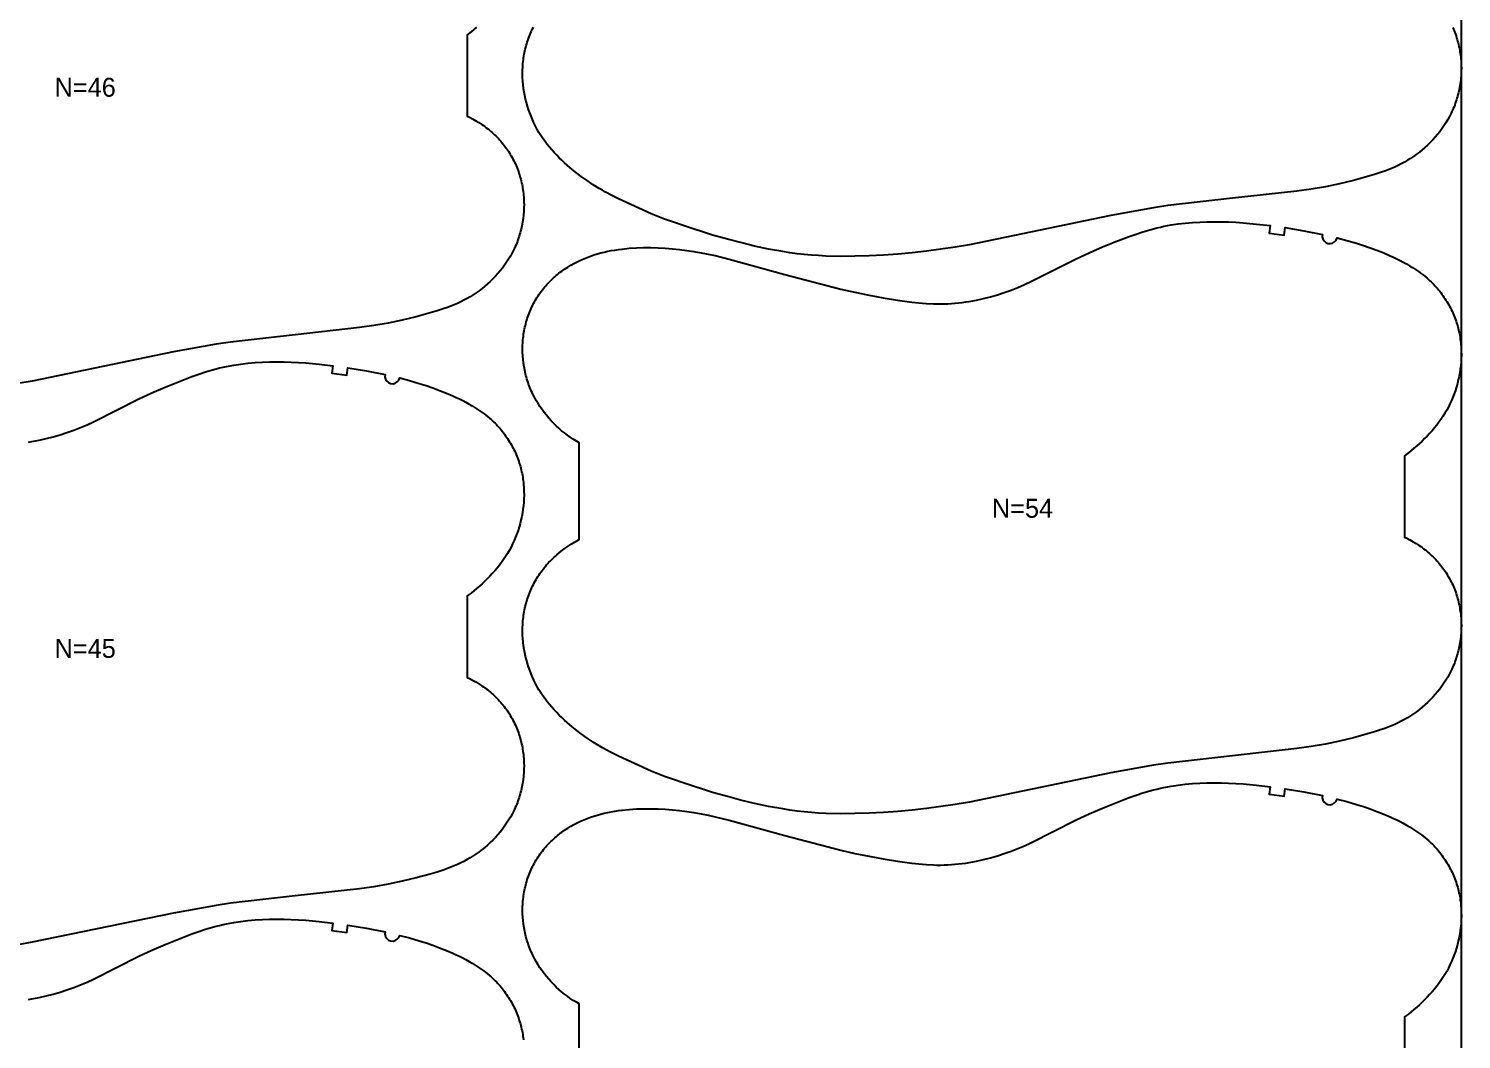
# Model space of a CAD drawing. Header units: inches. Extents: x 0 to 1972, y 0 to 1090.
# Drawn here: x 1593.2 to 1972, y 277.7 to 544.8 of the extents above; entities that cross this region are included whole.
import ezdxf

# ---------------------------------------------------------------- set-up
doc = ezdxf.new("R2010")
doc.units = ezdxf.units.IN

msp = doc.modelspace()

# ---------------------------------------------------------------- linework, layer by layer
at = {"layer": '1'}
for points in [[(0.5, 0), (1971.9894, 0), (1971.9894, 1089.551), (0.5, 1089.551), (0.5, 0)], [(1935.2463, 490.4196), (1935.203, 489.7986), (1935.3529, 489.1943), (1935.6812, 488.6654), (1936.1563, 488.2631), (1936.7321, 488.0263), (1937.3528, 487.9781), (1937.9583, 488.1231), (1938.4898, 488.4472), (1938.8959, 488.9191), (1939.1372, 489.493), (1941.707, 488.8065), (1944.261, 488.0617), (1946.0823, 487.4897), (1947.8914, 486.8806), (1949.6848, 486.2285), (1951.459, 485.5271), (1953.2105, 484.7707), (1954.0764, 484.3703), (1954.9349, 483.9545), (1955.7856, 483.5226), (1956.6279, 483.0742), (1957.4612, 482.6086), (1958.2849, 482.1253), (1959.0984, 481.6238), (1959.8998, 481.1029), (1960.6872, 480.5618), (1961.4588, 479.9995), (1962.2125, 479.4148), (1962.9466, 478.8067), (1963.3056, 478.4936), (1963.6589, 478.1743), (1964.0064, 477.8487), (1964.3477, 477.5165), (1964.6827, 477.1778), (1965.0112, 476.8327), (1965.3332, 476.4813), (1965.6485, 476.1238), (1965.9571, 475.7602), (1966.2589, 475.3909), (1966.5539, 475.0159), (1966.8419, 474.6354), (1967.1228, 474.2496), (1967.3966, 473.8586), (1967.6632, 473.4625), (1967.9225, 473.0616), (1968.1745, 472.656), (1968.4189, 472.2458), (1968.6559, 471.8312), (1968.8852, 471.4123), (1969.1067, 470.9894), (1969.3206, 470.5625), (1969.5265, 470.1319), (1969.7246, 469.6976), (1969.9148, 469.2598), (1970.0969, 468.8186), (1970.2709, 468.3743), (1970.4368, 467.9269), (1970.5945, 467.4766), (1970.744, 467.0235), (1970.8851, 466.5679), (1971.0178, 466.1097), (1971.1421, 465.6493), (1971.2579, 465.1867), (1971.3651, 464.7221), (1971.4637, 464.2556), (1971.5537, 463.7874), (1971.635, 463.3176), (1971.7077, 462.8464), (1971.772, 462.3739), (1971.8279, 461.9003), (1971.8754, 461.4257), (1971.9458, 460.4742), (1971.9836, 459.5206), (1971.9894, 458.5661), (1971.9638, 457.6118), (1971.9074, 456.659), (1971.8206, 455.7088), (1971.704, 454.7619), (1971.5579, 453.8192), (1971.3829, 452.8814), (1971.1792, 451.9491), (1970.9475, 451.0233), (1970.688, 450.1045), (1970.4012, 449.1936), (1970.0875, 448.2914), (1969.747, 447.399), (1969.3795, 446.5174), (1968.9851, 445.6479), (1968.5637, 444.7917), (1968.1153, 443.9498), (1967.6398, 443.1235), (1967.1372, 442.314), (1966.6078, 441.522), (1966.0529, 440.7476), (1965.4743, 439.9902), (1964.8734, 439.2496), (1964.2521, 438.5252), (1963.6119, 437.8169), (1962.9545, 437.1241), (1962.2816, 436.4465), (1961.5947, 435.7837), (1960.8947, 435.1351), (1960.1822, 434.5004), (1959.4581, 433.8789), (1957.9778, 432.6738), (1956.9894, 431.9199), (1956.9894, 410.3755), (1957.5608, 410.1017), (1958.4074, 409.6618), (1959.2394, 409.1941), (1960.0554, 408.6986), (1960.854, 408.1756), (1961.2463, 407.9039), (1961.6339, 407.6254), (1962.0164, 407.3401), (1962.3937, 407.048), (1962.7656, 406.7493), (1963.132, 406.4439), (1963.4928, 406.1318), (1963.8476, 405.8131), (1964.1964, 405.4879), (1964.539, 405.156), (1964.8752, 404.8176), (1965.2049, 404.4728), (1965.528, 404.1218), (1965.8444, 403.7646), (1966.1539, 403.4015), (1966.4564, 403.0325), (1966.7518, 402.6577), (1967.04, 402.2774), (1967.3209, 401.8917), (1967.5943, 401.5007), (1967.8601, 401.1045), (1968.1183, 400.7032), (1968.3686, 400.2971), (1968.611, 399.8862), (1968.8454, 399.4708), (1969.0716, 399.0508), (1969.2895, 398.6265), (1969.4991, 398.1981), (1969.7004, 397.7657), (1969.8933, 397.3294), (1970.0778, 396.8895), (1970.254, 396.4462), (1970.4217, 395.9996), (1970.581, 395.5498), (1970.7318, 395.0972), (1970.8742, 394.6417), (1971.008, 394.1837), (1971.1333, 393.7232), (1971.2501, 393.2606), (1971.3583, 392.7958), (1971.458, 392.3292), (1971.549, 391.8608), (1971.6314, 391.3909), (1971.7051, 390.9197), (1971.7704, 390.4471), (1971.827, 389.9735), (1971.8752, 389.4989), (1971.9149, 389.0235), (1971.9461, 388.5475), (1971.9689, 388.0709), (1971.9834, 387.594), (1971.9894, 387.1169), (1971.9766, 386.1625), (1971.9307, 385.209), (1971.8519, 384.2576), (1971.7406, 383.3094), (1971.5966, 382.3656), (1971.4202, 381.4276), (1971.2113, 380.4963), (1971.0947, 380.0337), (1970.9699, 379.5732), (1970.8371, 379.1151), (1970.6962, 378.6594), (1970.5472, 378.2064), (1970.3902, 377.7562), (1970.225, 377.3089), (1970.0518, 376.8647), (1969.8706, 376.4237), (1969.6814, 375.9861), (1969.4844, 375.5518), (1969.2797, 375.1212), (1968.8477, 374.2707), (1968.3864, 373.4355), (1967.8969, 372.6162), (1967.3801, 371.8136), (1966.8369, 371.0285), (1966.2685, 370.2615), (1965.6758, 369.5135), (1965.0594, 368.7849), (1964.4203, 368.0764), (1963.759, 367.3885), (1963.0764, 366.7219), (1962.3731, 366.077), (1961.6499, 365.4544), (1960.9076, 364.8547), (1960.1468, 364.2785), (1959.3686, 363.7259), (1958.5739, 363.1972), (1957.7636, 362.6927), (1956.9386, 362.2126), (1956.1001, 361.7571), (1955.2488, 361.3264), (1954.3858, 360.9208), (1953.5121, 360.5401), (1952.6287, 360.1824), (1951.7368, 359.8454), (1950.8376, 359.5269), (1949.0218, 358.9359), (1947.1906, 358.3912), (1943.5059, 357.3912), (1939.7956, 356.4998), (1936.0597, 355.7166), (1932.301, 355.0516), (1928.5237, 354.5078), (1911.4483, 352.6496), (1894.382, 350.71), (1890.6112, 350.1221), (1879.3452, 348.0737), (1841.9626, 340.3581), (1838.1968, 339.7364), (1830.6344, 338.6912), (1826.8416, 338.2636), (1823.0404, 337.9177), (1819.2327, 337.6516), (1815.4207, 337.4607), (1811.6054, 337.3461), (1807.788, 337.316), (1803.9723, 337.4009), (1802.0664, 337.497), (1800.1629, 337.6317), (1798.2626, 337.8056), (1796.3664, 338.0194), (1794.4751, 338.2734), (1792.589, 338.5649), (1788.8332, 339.2473), (1785.1, 340.0422), (1781.3883, 340.9322), (1778.3075, 341.7375), (1774.0272, 342.9524), (1766.7492, 345.2557), (1763.1393, 346.4998), (1761.3488, 347.1597), (1759.5726, 347.8552), (1757.8131, 348.5908), (1749.13, 352.5558), (1747.419, 353.4001), (1745.7338, 354.292), (1744.9036, 354.7605), (1744.0821, 355.2444), (1742.4647, 356.2558), (1740.8808, 357.3207), (1739.3297, 358.4341), (1737.8116, 359.5921), (1736.3313, 360.7972), (1735.6072, 361.4187), (1734.8948, 362.0534), (1734.1947, 362.702), (1733.5078, 363.3648), (1732.8349, 364.0424), (1732.1775, 364.7352), (1731.5373, 365.4435), (1730.916, 366.1679), (1730.3152, 366.9085), (1729.7365, 367.6659), (1729.1816, 368.4403), (1728.6522, 369.2323), (1728.1496, 370.0418), (1727.6742, 370.8681), (1727.2257, 371.71), (1726.8043, 372.5662), (1726.4099, 373.4357), (1726.0425, 374.3173), (1725.7019, 375.2097), (1725.3882, 376.1119), (1725.1015, 377.0228), (1724.842, 377.9416), (1724.6102, 378.8674), (1724.4065, 379.7997), (1724.2315, 380.7375), (1724.0854, 381.6802), (1723.9688, 382.6271), (1723.882, 383.5773), (1723.8256, 384.5301), (1723.8, 385.4844), (1723.8058, 386.4389), (1723.8436, 387.3925), (1723.914, 388.344), (1723.9615, 388.8186), (1724.0174, 389.2922), (1724.0817, 389.7647), (1724.1544, 390.2359), (1724.2358, 390.7057), (1724.3257, 391.1739), (1724.4243, 391.6404), (1724.5315, 392.105), (1724.6473, 392.5676), (1724.7716, 393.028), (1724.9043, 393.4862), (1725.0455, 393.9418), (1725.1949, 394.3949), (1725.3526, 394.8452), (1725.5185, 395.2926), (1725.6925, 395.7369), (1725.8747, 396.1781), (1726.0648, 396.6159), (1726.2629, 397.0502), (1726.4689, 397.4808), (1726.6827, 397.9077), (1726.9043, 398.3306), (1727.1336, 398.7495), (1727.3705, 399.1641), (1727.615, 399.5743), (1727.8669, 399.9799), (1728.1262, 400.3808), (1728.3928, 400.7769), (1728.6666, 401.1679), (1728.9475, 401.5537), (1729.2355, 401.9342), (1729.5305, 402.3092), (1729.8323, 402.6785), (1730.1409, 403.0421), (1730.4563, 403.3996), (1730.7782, 403.751), (1731.1067, 404.0961), (1731.4417, 404.4348), (1731.783, 404.767), (1732.1305, 405.0926), (1732.4838, 405.4119), (1732.8429, 405.725), (1733.5769, 406.3331), (1734.3306, 406.9178), (1735.1022, 407.4801), (1735.8897, 408.0212), (1736.6911, 408.5421), (1737.5045, 409.0436), (1738.3282, 409.5269), (1738.8, 409.7905), (1738.8, 435.3238), (1738.0259, 435.7744), (1737.2156, 436.2789), (1736.4208, 436.8076), (1735.6426, 437.3602), (1734.8818, 437.9364), (1734.1395, 438.5361), (1733.4163, 439.1587), (1732.713, 439.8036), (1732.0304, 440.4702), (1731.3691, 441.1581), (1730.73, 441.8666), (1730.1137, 442.5952), (1729.5209, 443.3432), (1728.9525, 444.1102), (1728.4094, 444.8953), (1727.8925, 445.6979), (1727.403, 446.5172), (1726.9417, 447.3524), (1726.5098, 448.2029), (1726.3051, 448.6335), (1726.108, 449.0678), (1725.9189, 449.5054), (1725.7376, 449.9464), (1725.5644, 450.3906), (1725.3992, 450.8379), (1725.2422, 451.2881), (1725.0932, 451.7411), (1724.9523, 452.1968), (1724.8195, 452.6549), (1724.6948, 453.1154), (1724.5781, 453.578), (1724.3692, 454.5093), (1724.1928, 455.4473), (1724.0489, 456.3911), (1723.9375, 457.3393), (1723.8587, 458.2907), (1723.8128, 459.2442), (1723.8, 460.1986), (1723.8061, 460.6757), (1723.8205, 461.1526), (1723.8433, 461.6292), (1723.8745, 462.1052), (1723.9142, 462.5806), (1723.9624, 463.0552), (1724.0191, 463.5288), (1724.0843, 464.0014), (1724.1581, 464.4726), (1724.2405, 464.9425), (1724.3315, 465.4109), (1724.4311, 465.8775), (1724.5393, 466.3423), (1724.6561, 466.8049), (1724.7814, 467.2654), (1724.9152, 467.7234), (1725.0576, 468.1789), (1725.2084, 468.6315), (1725.3677, 469.0813), (1725.5354, 469.5279), (1725.7116, 469.9712), (1725.8961, 470.4111), (1726.0891, 470.8474), (1726.2903, 471.2798), (1726.4999, 471.7082), (1726.7178, 472.1325), (1726.944, 472.5525), (1727.1784, 472.9679), (1727.4208, 473.3788), (1727.6711, 473.7849), (1727.9293, 474.1861), (1728.1951, 474.5824), (1728.4685, 474.9734), (1728.7494, 475.3591), (1729.0376, 475.7394), (1729.333, 476.1142), (1729.6355, 476.4832), (1729.945, 476.8463), (1730.2614, 477.2035), (1730.5845, 477.5545), (1730.9142, 477.8993), (1731.2504, 478.2377), (1731.593, 478.5696), (1731.9418, 478.8948), (1732.2967, 479.2135), (1732.6574, 479.5256), (1733.0238, 479.831), (1733.3957, 480.1297), (1733.7731, 480.4218), (1734.1556, 480.7071), (1734.5431, 480.9856), (1734.9354, 481.2573), (1735.7341, 481.7803), (1736.55, 482.2758), (1737.382, 482.7435), (1738.2287, 483.1834), (1739.0889, 483.5957), (1739.9617, 483.9806), (1740.846, 484.3386), (1741.7407, 484.6698), (1742.6448, 484.9747), (1743.5572, 485.2536), (1744.4769, 485.5068), (1745.403, 485.7347), (1746.3346, 485.9385), (1747.2711, 486.1194), (1748.2118, 486.2789), (1749.1562, 486.418), (1750.1035, 486.5382), (1752.0042, 486.7268), (1753.9092, 486.8534), (1755.8165, 486.9206), (1757.7246, 486.9294), (1759.6318, 486.8811), (1761.5368, 486.7772), (1763.4388, 486.6215), (1765.3367, 486.4183), (1767.2299, 486.172), (1769.1175, 485.8862), (1770.9985, 485.5609), (1772.8717, 485.1953), (1774.7361, 484.7889), (1778.439, 483.8659), (1793.1666, 479.8391), (1807.9332, 475.9573), (1811.6564, 475.116), (1815.3957, 474.3494), (1819.1488, 473.6542), (1822.9144, 473.0329), (1826.6967, 472.5201), (1828.5955, 472.3185), (1830.4984, 472.1654), (1832.4041, 472.0715), (1833.3576, 472.05), (1834.3112, 472.0474), (1835.2647, 472.0646), (1836.2179, 472.1015), (1837.1703, 472.1578), (1838.1215, 472.2332), (1839.0712, 472.3272), (1840.019, 472.4394), (1840.9645, 472.5696), (1841.9074, 472.7173), (1842.8472, 472.8822), (1843.7839, 473.0637), (1845.6472, 473.4749), (1847.4963, 473.9471), (1849.3303, 474.4763), (1851.1481, 475.0596), (1852.9476, 475.6964), (1854.7267, 476.3869), (1856.4832, 477.1315), (1858.2164, 477.9281), (1870.131, 483.9716), (1873.5963, 485.5711), (1877.1038, 487.0775), (1880.6419, 488.5084), (1884.2131, 489.8566), (1886.0133, 490.4936), (1887.8255, 491.0942), (1889.6521, 491.6456), (1890.5715, 491.8991), (1891.4953, 492.1355), (1892.4237, 492.3538), (1893.3563, 492.554), (1894.2929, 492.7367), (1895.2328, 492.9022), (1897.1211, 493.1837), (1899.0176, 493.4024), (1900.9193, 493.5623), (1902.8245, 493.6694), (1904.7321, 493.7299), (1906.6408, 493.75), (1908.5494, 493.735), (1910.4573, 493.6851), (1912.3637, 493.5997), (1914.268, 493.478), (1917.8606, 493.1537), (1921.4446, 492.7362), (1921.1947, 490.7519), (1925.1218, 490.2225), (1925.4088, 492.2018), (1930.336, 491.3572), (1935.2463, 490.4196)]]:
    msp.add_lwpolyline(points, close=True, dxfattribs=at)
for points in [[(1711.6581, 545.1369), (1710.1778, 543.9318), (1709.1894, 543.1779), (1709.1894, 521.6335), (1709.7608, 521.3597), (1710.6074, 520.9198), (1711.4394, 520.4521), (1712.2554, 519.9566), (1713.054, 519.4336), (1713.4463, 519.1619), (1713.8339, 518.8834), (1714.2164, 518.5981), (1714.5937, 518.306), (1714.9656, 518.0073), (1715.332, 517.7019), (1715.6928, 517.3898), (1716.0476, 517.0711), (1716.3964, 516.7459), (1716.739, 516.414), (1717.0752, 516.0756), (1717.4049, 515.7308), (1717.728, 515.3798), (1718.0444, 515.0226), (1718.3539, 514.6595), (1718.6564, 514.2905), (1718.9518, 513.9157), (1719.24, 513.5354), (1719.5209, 513.1497), (1719.7943, 512.7587), (1720.0601, 512.3625), (1720.3183, 511.9612), (1720.5686, 511.5551), (1720.811, 511.1442), (1721.0454, 510.7288), (1721.2716, 510.3088), (1721.4895, 509.8845), (1721.6991, 509.4561), (1721.9004, 509.0237), (1722.0933, 508.5874), (1722.2778, 508.1475), (1722.454, 507.7042), (1722.6217, 507.2576), (1722.781, 506.8078), (1722.9318, 506.3552), (1723.0742, 505.8997), (1723.208, 505.4417), (1723.3333, 504.9812), (1723.4501, 504.5186), (1723.5583, 504.0538), (1723.658, 503.5872), (1723.749, 503.1188), (1723.8314, 502.6489), (1723.9051, 502.1777), (1723.9704, 501.7051), (1724.027, 501.2315), (1724.0752, 500.7569), (1724.1149, 500.2815), (1724.1461, 499.8055), (1724.1689, 499.3289), (1724.1834, 498.852), (1724.1894, 498.3749), (1724.1766, 497.4205), (1724.1307, 496.467), (1724.0519, 495.5156), (1723.9406, 494.5674), (1723.7966, 493.6236), (1723.6202, 492.6856), (1723.4113, 491.7543), (1723.2947, 491.2917), (1723.1699, 490.8312), (1723.0371, 490.3731), (1722.8962, 489.9174), (1722.7472, 489.4644), (1722.5902, 489.0142), (1722.425, 488.5669), (1722.2518, 488.1227), (1722.0706, 487.6817), (1721.8814, 487.2441), (1721.6844, 486.8098), (1721.4797, 486.3792), (1721.0477, 485.5287), (1720.5864, 484.6935), (1720.0969, 483.8742), (1719.5801, 483.0716), (1719.0369, 482.2865), (1718.4685, 481.5195), (1717.8758, 480.7715), (1717.2594, 480.0429), (1716.6203, 479.3344), (1715.959, 478.6465), (1715.2764, 477.9799), (1714.5731, 477.335), (1713.8499, 476.7124), (1713.1076, 476.1127), (1712.3468, 475.5365), (1711.5686, 474.9839), (1710.7739, 474.4552), (1709.9636, 473.9507), (1709.1386, 473.4706), (1708.3001, 473.0151), (1707.4488, 472.5844), (1706.5858, 472.1788), (1705.7121, 471.7981), (1704.8287, 471.4404), (1703.9368, 471.1034), (1703.0376, 470.7849), (1701.2218, 470.1939), (1699.3906, 469.6492), (1695.7059, 468.6492), (1691.9956, 467.7578), (1688.2597, 466.9746), (1684.501, 466.3096), (1680.7237, 465.7658), (1663.6483, 463.9076), (1646.582, 461.968), (1642.8112, 461.3801), (1631.5452, 459.3317), (1594.1626, 451.6161), (1590.3968, 450.9944)], [(1969.7004, 545.0577), (1969.8933, 544.6214), (1970.0778, 544.1815), (1970.254, 543.7382), (1970.4217, 543.2916), (1970.581, 542.8418), (1970.7318, 542.3892), (1970.8742, 541.9337), (1971.008, 541.4757), (1971.1333, 541.0152), (1971.2501, 540.5526), (1971.3583, 540.0878), (1971.458, 539.6212), (1971.549, 539.1528), (1971.6314, 538.6829), (1971.7051, 538.2117), (1971.7704, 537.7391), (1971.827, 537.2655), (1971.8752, 536.7909), (1971.9149, 536.3155), (1971.9461, 535.8395), (1971.9689, 535.3629), (1971.9834, 534.886), (1971.9894, 534.4089), (1971.9766, 533.4545), (1971.9307, 532.501), (1971.8519, 531.5496), (1971.7406, 530.6014), (1971.5966, 529.6576), (1971.4202, 528.7196), (1971.2113, 527.7883), (1971.0947, 527.3257), (1970.9699, 526.8652), (1970.8371, 526.4071), (1970.6962, 525.9514), (1970.5472, 525.4984), (1970.3902, 525.0482), (1970.225, 524.6009), (1970.0518, 524.1567), (1969.8706, 523.7157), (1969.6814, 523.2781), (1969.4844, 522.8438), (1969.2797, 522.4132), (1968.8477, 521.5627), (1968.3864, 520.7275), (1967.8969, 519.9082), (1967.3801, 519.1056), (1966.8369, 518.3205), (1966.2685, 517.5535), (1965.6758, 516.8055), (1965.0594, 516.0769), (1964.4203, 515.3684), (1963.759, 514.6805), (1963.0764, 514.0139), (1962.3731, 513.369), (1961.6499, 512.7464), (1960.9076, 512.1467), (1960.1468, 511.5705), (1959.3686, 511.0179), (1958.5739, 510.4892), (1957.7636, 509.9847), (1956.9386, 509.5046), (1956.1001, 509.0491), (1955.2488, 508.6184), (1954.3858, 508.2128), (1953.5121, 507.8321), (1952.6287, 507.4744), (1951.7368, 507.1374), (1950.8376, 506.8189), (1949.0218, 506.2279), (1947.1906, 505.6832), (1943.5059, 504.6832), (1939.7956, 503.7918), (1936.0597, 503.0086), (1932.301, 502.3436), (1928.5237, 501.7998), (1911.4483, 499.9416), (1894.382, 498.002), (1890.6112, 497.4141), (1879.3452, 495.3657), (1841.9626, 487.6501), (1838.1968, 487.0284), (1830.6344, 485.9832), (1826.8416, 485.5556), (1823.0404, 485.2097), (1819.2327, 484.9436), (1815.4207, 484.7527), (1811.6054, 484.6381), (1807.788, 484.608), (1803.9723, 484.6929), (1802.0664, 484.789), (1800.1629, 484.9237), (1798.2626, 485.0976), (1796.3664, 485.3114), (1794.4751, 485.5654), (1792.589, 485.8569), (1788.8332, 486.5393), (1785.1, 487.3342), (1781.3883, 488.2242), (1778.3075, 489.0295), (1774.0272, 490.2444), (1766.7492, 492.5477), (1763.1393, 493.7918), (1761.3488, 494.4517), (1759.5726, 495.1472), (1757.8131, 495.8828), (1749.13, 499.8478), (1747.419, 500.6921), (1745.7338, 501.584), (1744.9036, 502.0525), (1744.0821, 502.5364), (1742.4647, 503.5478), (1740.8808, 504.6127), (1739.3297, 505.7261), (1737.8116, 506.8841), (1736.3313, 508.0892), (1735.6072, 508.7107), (1734.8948, 509.3454), (1734.1947, 509.994), (1733.5078, 510.6568), (1732.8349, 511.3344), (1732.1775, 512.0272), (1731.5373, 512.7355), (1730.916, 513.4599), (1730.3152, 514.2005), (1729.7365, 514.9579), (1729.1816, 515.7323), (1728.6522, 516.5243), (1728.1496, 517.3338), (1727.6742, 518.1601), (1727.2257, 519.002), (1726.8043, 519.8582), (1726.4099, 520.7277), (1726.0425, 521.6093), (1725.7019, 522.5017), (1725.3882, 523.4039), (1725.1015, 524.3148), (1724.842, 525.2336), (1724.6102, 526.1594), (1724.4065, 527.0917), (1724.2315, 528.0295), (1724.0854, 528.9722), (1723.9688, 529.9191), (1723.882, 530.8693), (1723.8256, 531.8221), (1723.8, 532.7764), (1723.8058, 533.7309), (1723.8436, 534.6845), (1723.914, 535.636), (1723.9615, 536.1106), (1724.0174, 536.5842), (1724.0817, 537.0567), (1724.1544, 537.5279), (1724.2358, 537.9977), (1724.3257, 538.4659), (1724.4243, 538.9324), (1724.5315, 539.397), (1724.6473, 539.8596), (1724.7716, 540.32), (1724.9043, 540.7782), (1725.0455, 541.2338), (1725.1949, 541.6869), (1725.3526, 542.1372), (1725.5185, 542.5846), (1725.6925, 543.0289), (1725.8747, 543.4701), (1726.0648, 543.9079), (1726.2629, 544.3422), (1726.4689, 544.7728), (1726.6827, 545.1997)], [(1593.1645, 435.5356), (1594.1074, 435.6833), (1595.0472, 435.8482), (1595.9839, 436.0297), (1597.8472, 436.4409), (1599.6963, 436.9131), (1601.5303, 437.4423), (1603.3481, 438.0256), (1605.1476, 438.6624), (1606.9267, 439.3529), (1608.6832, 440.0975), (1610.4164, 440.8941), (1622.331, 446.9376), (1625.7963, 448.5371), (1629.3038, 450.0435), (1632.8419, 451.4744), (1636.4131, 452.8226), (1638.2133, 453.4596), (1640.0255, 454.0602), (1641.8521, 454.6116), (1642.7715, 454.8651), (1643.6953, 455.1015), (1644.6237, 455.3198), (1645.5563, 455.52), (1646.4929, 455.7027), (1647.4328, 455.8682), (1649.3211, 456.1497), (1651.2176, 456.3684), (1653.1193, 456.5283), (1655.0245, 456.6354), (1656.9321, 456.6959), (1658.8408, 456.716), (1660.7494, 456.701), (1662.6573, 456.6511), (1664.5637, 456.5657), (1666.468, 456.444), (1670.0606, 456.1197), (1673.6446, 455.7022), (1673.3947, 453.7179), (1677.3218, 453.1885), (1677.6088, 455.1678), (1682.536, 454.3232), (1687.4463, 453.3856), (1687.4463, 453.3856), (1687.403, 452.7646), (1687.5529, 452.1603), (1687.8812, 451.6314), (1688.3563, 451.2291), (1688.9321, 450.9923), (1689.5528, 450.9441), (1690.1583, 451.0891), (1690.6898, 451.4132), (1691.0959, 451.8851), (1691.3372, 452.459), (1693.907, 451.7725), (1696.461, 451.0277), (1698.2823, 450.4557), (1700.0914, 449.8466), (1701.8848, 449.1945), (1703.659, 448.4931), (1705.4105, 447.7367), (1706.2764, 447.3363), (1707.1349, 446.9205), (1707.9856, 446.4886), (1708.8279, 446.0402), (1709.6612, 445.5746), (1710.4849, 445.0913), (1711.2984, 444.5898), (1712.0998, 444.0689), (1712.8872, 443.5278), (1713.6588, 442.9655), (1714.4125, 442.3808), (1715.1466, 441.7727), (1715.5056, 441.4596), (1715.8589, 441.1403), (1716.2064, 440.8147), (1716.5477, 440.4825), (1716.8827, 440.1438), (1717.2112, 439.7987), (1717.5332, 439.4473), (1717.8485, 439.0898), (1718.1571, 438.7262), (1718.4589, 438.3569), (1718.7539, 437.9819), (1719.0419, 437.6014), (1719.3228, 437.2156), (1719.5966, 436.8246), (1719.8632, 436.4285), (1720.1225, 436.0276), (1720.3745, 435.622), (1720.6189, 435.2118), (1720.8559, 434.7972), (1721.0852, 434.3783), (1721.3067, 433.9554), (1721.5206, 433.5285), (1721.7265, 433.0979), (1721.9246, 432.6636), (1722.1148, 432.2258), (1722.2969, 431.7846), (1722.4709, 431.3403), (1722.6368, 430.8929), (1722.7945, 430.4426), (1722.944, 429.9895), (1723.0851, 429.5339), (1723.2178, 429.0757), (1723.3421, 428.6153), (1723.4579, 428.1527), (1723.5651, 427.6881), (1723.6637, 427.2216), (1723.7537, 426.7534), (1723.835, 426.2836), (1723.9077, 425.8124), (1723.972, 425.3399), (1724.0279, 424.8663), (1724.0754, 424.3917), (1724.1458, 423.4402), (1724.1836, 422.4866), (1724.1894, 421.5321), (1724.1638, 420.5778), (1724.1074, 419.625), (1724.0206, 418.6748), (1723.904, 417.7279), (1723.7579, 416.7852), (1723.5829, 415.8474), (1723.3792, 414.9151), (1723.1475, 413.9893), (1722.888, 413.0705), (1722.6012, 412.1596), (1722.2875, 411.2574), (1721.947, 410.365), (1721.5795, 409.4834), (1721.1851, 408.6139), (1720.7637, 407.7577), (1720.3153, 406.9158), (1719.8398, 406.0895), (1719.3372, 405.28), (1718.8078, 404.488), (1718.2529, 403.7136), (1717.6743, 402.9562), (1717.0734, 402.2156), (1716.4521, 401.4912), (1715.8119, 400.7829), (1715.1545, 400.0901), (1714.4816, 399.4125), (1713.7947, 398.7497), (1713.0947, 398.1011), (1712.3822, 397.4664), (1711.6581, 396.8449), (1710.1778, 395.6398), (1709.1894, 394.8859), (1709.1894, 373.3415), (1709.7608, 373.0677), (1710.6074, 372.6278), (1711.4394, 372.1601), (1712.2554, 371.6646), (1713.054, 371.1416), (1713.4463, 370.8699), (1713.8339, 370.5914), (1714.2164, 370.3061), (1714.5937, 370.014), (1714.9656, 369.7153), (1715.332, 369.4099), (1715.6928, 369.0978), (1716.0476, 368.7791), (1716.3964, 368.4539), (1716.739, 368.122), (1717.0752, 367.7836), (1717.4049, 367.4388), (1717.728, 367.0878), (1718.0444, 366.7306), (1718.3539, 366.3675), (1718.6564, 365.9985), (1718.9518, 365.6237), (1719.24, 365.2434), (1719.5209, 364.8577), (1719.7943, 364.4667), (1720.0601, 364.0705), (1720.3183, 363.6692), (1720.5686, 363.2631), (1720.811, 362.8522), (1721.0454, 362.4368), (1721.2716, 362.0168), (1721.4895, 361.5925), (1721.6991, 361.1641), (1721.9004, 360.7317), (1722.0933, 360.2954), (1722.2778, 359.8555), (1722.454, 359.4122), (1722.6217, 358.9656), (1722.781, 358.5158), (1722.9318, 358.0632), (1723.0742, 357.6077), (1723.208, 357.1497), (1723.3333, 356.6892), (1723.4501, 356.2266), (1723.5583, 355.7618), (1723.658, 355.2952), (1723.749, 354.8268), (1723.8314, 354.3569), (1723.9051, 353.8857), (1723.9704, 353.4131), (1724.027, 352.9395), (1724.0752, 352.4649), (1724.1149, 351.9895), (1724.1461, 351.5135), (1724.1689, 351.0369), (1724.1834, 350.56), (1724.1894, 350.0829), (1724.1766, 349.1285), (1724.1307, 348.175), (1724.0519, 347.2236), (1723.9406, 346.2754), (1723.7966, 345.3316), (1723.6202, 344.3936), (1723.4113, 343.4623), (1723.2947, 342.9997), (1723.1699, 342.5392), (1723.0371, 342.0811), (1722.8962, 341.6254), (1722.7472, 341.1724), (1722.5902, 340.7222), (1722.425, 340.2749), (1722.2518, 339.8307), (1722.0706, 339.3897), (1721.8814, 338.9521), (1721.6844, 338.5178), (1721.4797, 338.0872), (1721.0477, 337.2367), (1720.5864, 336.4015), (1720.0969, 335.5822), (1719.5801, 334.7796), (1719.0369, 333.9945), (1718.4685, 333.2275), (1717.8758, 332.4795), (1717.2594, 331.7509), (1716.6203, 331.0424), (1715.959, 330.3545), (1715.2764, 329.6879), (1714.5731, 329.043), (1713.8499, 328.4204), (1713.1076, 327.8207), (1712.3468, 327.2445), (1711.5686, 326.6919), (1710.7739, 326.1632), (1709.9636, 325.6587), (1709.1386, 325.1786), (1708.3001, 324.7231), (1707.4488, 324.2924), (1706.5858, 323.8868), (1705.7121, 323.5061), (1704.8287, 323.1484), (1703.9368, 322.8114), (1703.0376, 322.4929), (1701.2218, 321.9019), (1699.3906, 321.3572), (1695.7059, 320.3572), (1691.9956, 319.4658), (1688.2597, 318.6826), (1684.501, 318.0176), (1680.7237, 317.4738), (1663.6483, 315.6156), (1646.582, 313.676), (1642.8112, 313.0881), (1631.5452, 311.0397), (1594.1626, 303.3241), (1590.3968, 302.7024)], [(1738.8, 261.4985), (1738.8, 287.0318), (1738.0259, 287.4824), (1737.2156, 287.9869), (1736.4208, 288.5156), (1735.6426, 289.0682), (1734.8818, 289.6444), (1734.1395, 290.2441), (1733.4163, 290.8667), (1732.713, 291.5116), (1732.0304, 292.1782), (1731.3691, 292.8661), (1730.73, 293.5746), (1730.1137, 294.3032), (1729.5209, 295.0512), (1728.9525, 295.8182), (1728.4094, 296.6033), (1727.8925, 297.4059), (1727.403, 298.2252), (1726.9417, 299.0604), (1726.5098, 299.9109), (1726.3051, 300.3415), (1726.108, 300.7758), (1725.9189, 301.2134), (1725.7376, 301.6544), (1725.5644, 302.0986), (1725.3992, 302.5459), (1725.2422, 302.9961), (1725.0932, 303.4491), (1724.9523, 303.9048), (1724.8195, 304.3629), (1724.6948, 304.8234), (1724.5781, 305.286), (1724.3692, 306.2173), (1724.1928, 307.1553), (1724.0489, 308.0991), (1723.9375, 309.0473), (1723.8587, 309.9987), (1723.8128, 310.9522), (1723.8, 311.9066), (1723.8061, 312.3837), (1723.8205, 312.8606), (1723.8433, 313.3372), (1723.8745, 313.8132), (1723.9142, 314.2886), (1723.9624, 314.7632), (1724.0191, 315.2368), (1724.0843, 315.7094), (1724.1581, 316.1806), (1724.2405, 316.6505), (1724.3315, 317.1189), (1724.4311, 317.5855), (1724.5393, 318.0503), (1724.6561, 318.5129), (1724.7814, 318.9734), (1724.9152, 319.4314), (1725.0576, 319.8869), (1725.2084, 320.3395), (1725.3677, 320.7893), (1725.5354, 321.2359), (1725.7116, 321.6792), (1725.8961, 322.1191), (1726.0891, 322.5554), (1726.2903, 322.9878), (1726.4999, 323.4162), (1726.7178, 323.8405), (1726.944, 324.2605), (1727.1784, 324.6759), (1727.4208, 325.0868), (1727.6711, 325.4929), (1727.9293, 325.8941), (1728.1951, 326.2904), (1728.4685, 326.6814), (1728.7494, 327.0671), (1729.0376, 327.4474), (1729.333, 327.8222), (1729.6355, 328.1912), (1729.945, 328.5543), (1730.2614, 328.9115), (1730.5845, 329.2625), (1730.9142, 329.6073), (1731.2504, 329.9457), (1731.593, 330.2776), (1731.9418, 330.6028), (1732.2967, 330.9215), (1732.6574, 331.2336), (1733.0238, 331.539), (1733.3957, 331.8377), (1733.7731, 332.1298), (1734.1556, 332.4151), (1734.5431, 332.6936), (1734.9354, 332.9653), (1735.7341, 333.4883), (1736.55, 333.9838), (1737.382, 334.4515), (1738.2287, 334.8914), (1739.0889, 335.3037), (1739.9617, 335.6886), (1740.846, 336.0466), (1741.7407, 336.3778), (1742.6448, 336.6827), (1743.5572, 336.9616), (1744.4769, 337.2148), (1745.403, 337.4427), (1746.3346, 337.6465), (1747.2711, 337.8274), (1748.2118, 337.9869), (1749.1562, 338.126), (1750.1035, 338.2462), (1752.0042, 338.4348), (1753.9092, 338.5614), (1755.8165, 338.6286), (1757.7246, 338.6374), (1759.6318, 338.5891), (1761.5368, 338.4852), (1763.4388, 338.3295), (1765.3367, 338.1263), (1767.2299, 337.88), (1769.1175, 337.5942), (1770.9985, 337.2689), (1772.8717, 336.9033), (1774.7361, 336.4969), (1778.439, 335.5739), (1793.1666, 331.5471), (1807.9332, 327.6653), (1811.6564, 326.824), (1815.3957, 326.0574), (1819.1488, 325.3622), (1822.9144, 324.7409), (1826.6967, 324.2281), (1828.5955, 324.0265), (1830.4984, 323.8734), (1832.4041, 323.7795), (1833.3576, 323.758), (1834.3112, 323.7554), (1835.2647, 323.7726), (1836.2179, 323.8095), (1837.1703, 323.8658), (1838.1215, 323.9412), (1839.0712, 324.0352), (1840.019, 324.1474), (1840.9645, 324.2776), (1841.9074, 324.4253), (1842.8472, 324.5902), (1843.7839, 324.7717), (1845.6472, 325.1829), (1847.4963, 325.6551), (1849.3303, 326.1843), (1851.1481, 326.7676), (1852.9476, 327.4044), (1854.7267, 328.0949), (1856.4832, 328.8395), (1858.2164, 329.6361), (1870.131, 335.6796), (1873.5963, 337.2791), (1877.1038, 338.7855), (1880.6419, 340.2164), (1884.2131, 341.5646), (1886.0133, 342.2016), (1887.8255, 342.8022), (1889.6521, 343.3536), (1890.5715, 343.6071), (1891.4953, 343.8435), (1892.4237, 344.0618), (1893.3563, 344.262), (1894.2929, 344.4447), (1895.2328, 344.6102), (1897.1211, 344.8917), (1899.0176, 345.1104), (1900.9193, 345.2703), (1902.8245, 345.3774), (1904.7321, 345.4379), (1906.6408, 345.458), (1908.5494, 345.443), (1910.4573, 345.3931), (1912.3637, 345.3077), (1914.268, 345.186), (1917.8606, 344.8617), (1921.4446, 344.4442), (1921.1947, 342.4599), (1925.1218, 341.9305), (1925.4088, 343.9098), (1930.336, 343.0652), (1935.2463, 342.1276), (1935.2463, 342.1276), (1935.203, 341.5066), (1935.3529, 340.9023), (1935.6812, 340.3734), (1936.1563, 339.9711), (1936.7321, 339.7343), (1937.3528, 339.6861), (1937.9583, 339.8311), (1938.4898, 340.1552), (1938.8959, 340.6271), (1939.1372, 341.201), (1941.707, 340.5145), (1944.261, 339.7697), (1946.0823, 339.1977), (1947.8914, 338.5886), (1949.6848, 337.9365), (1951.459, 337.2351), (1953.2105, 336.4787), (1954.0764, 336.0783), (1954.9349, 335.6625), (1955.7856, 335.2306), (1956.6279, 334.7822), (1957.4612, 334.3166), (1958.2849, 333.8333), (1959.0984, 333.3318), (1959.8998, 332.8109), (1960.6872, 332.2698), (1961.4588, 331.7075), (1962.2125, 331.1228), (1962.9466, 330.5147), (1963.3056, 330.2016), (1963.6589, 329.8823), (1964.0064, 329.5567), (1964.3477, 329.2245), (1964.6827, 328.8858), (1965.0112, 328.5407), (1965.3332, 328.1893), (1965.6485, 327.8318), (1965.9571, 327.4682), (1966.2589, 327.0989), (1966.5539, 326.7239), (1966.8419, 326.3434), (1967.1228, 325.9576), (1967.3966, 325.5666), (1967.6632, 325.1705), (1967.9225, 324.7696), (1968.1745, 324.364), (1968.4189, 323.9538), (1968.6559, 323.5392), (1968.8852, 323.1203), (1969.1067, 322.6974), (1969.3206, 322.2705), (1969.5265, 321.8399), (1969.7246, 321.4056), (1969.9148, 320.9678), (1970.0969, 320.5266), (1970.2709, 320.0823), (1970.4368, 319.6349), (1970.5945, 319.1846), (1970.744, 318.7315), (1970.8851, 318.2759), (1971.0178, 317.8177), (1971.1421, 317.3573), (1971.2579, 316.8947), (1971.3651, 316.4301), (1971.4637, 315.9636), (1971.5537, 315.4954), (1971.635, 315.0256), (1971.7077, 314.5544), (1971.772, 314.0819), (1971.8279, 313.6083), (1971.8754, 313.1337), (1971.9458, 312.1822), (1971.9836, 311.2286), (1971.9894, 310.2741), (1971.9638, 309.3198), (1971.9074, 308.367), (1971.8206, 307.4168), (1971.704, 306.4699), (1971.5579, 305.5272), (1971.3829, 304.5894), (1971.1792, 303.6571), (1970.9475, 302.7313), (1970.688, 301.8125), (1970.4012, 300.9016), (1970.0875, 299.9994), (1969.747, 299.107), (1969.3795, 298.2254), (1968.9851, 297.3559), (1968.5637, 296.4997), (1968.1153, 295.6578), (1967.6398, 294.8315), (1967.1372, 294.022), (1966.6078, 293.23), (1966.0529, 292.4556), (1965.4743, 291.6982), (1964.8734, 290.9576), (1964.2521, 290.2332), (1963.6119, 289.5249), (1962.9545, 288.8321), (1962.2816, 288.1545), (1961.5947, 287.4917), (1960.8947, 286.8431), (1960.1822, 286.2084), (1959.4581, 285.5869), (1957.9778, 284.3818), (1956.9894, 283.6279), (1956.9894, 262.0835)], [(1593.1645, 288.2436), (1594.1074, 288.3913), (1595.0472, 288.5562), (1595.9839, 288.7377), (1597.8472, 289.1489), (1599.6963, 289.6211), (1601.5303, 290.1503), (1603.3481, 290.7336), (1605.1476, 291.3704), (1606.9267, 292.0609), (1608.6832, 292.8055), (1610.4164, 293.6021), (1622.331, 299.6456), (1625.7963, 301.2451), (1629.3038, 302.7515), (1632.8419, 304.1824), (1636.4131, 305.5306), (1638.2133, 306.1676), (1640.0255, 306.7682), (1641.8521, 307.3196), (1642.7715, 307.5731), (1643.6953, 307.8095), (1644.6237, 308.0278), (1645.5563, 308.228), (1646.4929, 308.4107), (1647.4328, 308.5762), (1649.3211, 308.8577), (1651.2176, 309.0764), (1653.1193, 309.2363), (1655.0245, 309.3434), (1656.9321, 309.4039), (1658.8408, 309.424), (1660.7494, 309.409), (1662.6573, 309.3591), (1664.5637, 309.2737), (1666.468, 309.152), (1670.0606, 308.8277), (1673.6446, 308.4102), (1673.3947, 306.4259), (1677.3218, 305.8965), (1677.6088, 307.8758), (1682.536, 307.0312), (1687.4463, 306.0936), (1687.4463, 306.0936), (1687.403, 305.4726), (1687.5529, 304.8683), (1687.8812, 304.3394), (1688.3563, 303.9371), (1688.9321, 303.7003), (1689.5528, 303.6521), (1690.1583, 303.7971), (1690.6898, 304.1212), (1691.0959, 304.5931), (1691.3372, 305.167), (1693.907, 304.4805), (1696.461, 303.7357), (1698.2823, 303.1637), (1700.0914, 302.5546), (1701.8848, 301.9025), (1703.659, 301.2011), (1705.4105, 300.4447), (1706.2764, 300.0443), (1707.1349, 299.6285), (1707.9856, 299.1966), (1708.8279, 298.7482), (1709.6612, 298.2826), (1710.4849, 297.7993), (1711.2984, 297.2978), (1712.0998, 296.7769), (1712.8872, 296.2358), (1713.6588, 295.6735), (1714.4125, 295.0888), (1715.1466, 294.4807), (1715.5056, 294.1676), (1715.8589, 293.8483), (1716.2064, 293.5227), (1716.5477, 293.1905), (1716.8827, 292.8518), (1717.2112, 292.5067), (1717.5332, 292.1553), (1717.8485, 291.7978), (1718.1571, 291.4342), (1718.4589, 291.0649), (1718.7539, 290.6899), (1719.0419, 290.3094), (1719.3228, 289.9236), (1719.5966, 289.5326), (1719.8632, 289.1365), (1720.1225, 288.7356), (1720.3745, 288.33), (1720.6189, 287.9198), (1720.8559, 287.5052), (1721.0852, 287.0863), (1721.3067, 286.6634), (1721.5206, 286.2365), (1721.7265, 285.8059), (1721.9246, 285.3716), (1722.1148, 284.9338), (1722.2969, 284.4926), (1722.4709, 284.0483), (1722.6368, 283.6009), (1722.7945, 283.1506), (1722.944, 282.6975), (1723.0851, 282.2419), (1723.2178, 281.7837), (1723.3421, 281.3233), (1723.4579, 280.8607), (1723.5651, 280.3961), (1723.6637, 279.9296), (1723.7537, 279.4614), (1723.835, 278.9916), (1723.9077, 278.5204), (1723.972, 278.0479), (1724.0279, 277.5743)]]:
    msp.add_lwpolyline(points, dxfattribs=at)

# ---------------------------------------------------------------- texts
for s, p in [('N=46', (1600.0947, 526.791)), ('N=54', (1847.8947, 415.533)), ('N=45', (1600.0947, 378.499))]:
    msp.add_text(s, height=5, dxfattribs=at).set_placement(p)

doc.saveas('drawing.dxf')
